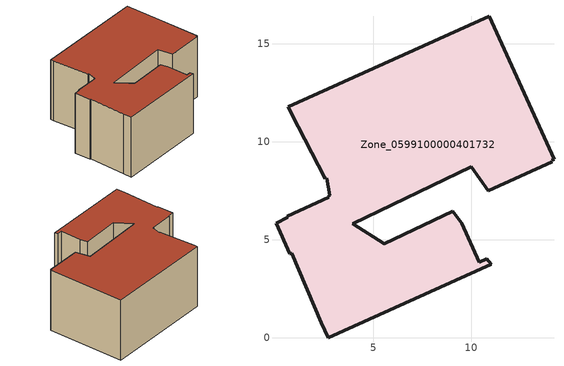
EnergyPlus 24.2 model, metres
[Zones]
Zone_0599100000401732
 floor ground (C_G): 0.04,5.86 0.62,6.16 0.61,6.22 2.73,7.17 2.7,7.24 2.77,7.28 2.63,8.16 2.56,8.12 0.81,11.46 0.65,11.8 10.92,16.43 14.22,9.11 14.09,9.06 14.13,8.98 10.86,7.51 10,8.73 3.94,5.82 5.56,4.81 9.06,6.47 9.51,5.85 10.4,3.87 10.8,4.05 11.01,3.76 2.69,0 2.34,0.78 0.85,4.33 0.75,4.29 z0
 wall outside (C_F): 0.65,11.8 0.81,11.46 2.56,8.12 2.63,8.16 2.77,7.28 2.7,7.24 2.73,7.17 0.61,6.22 0.62,6.16 0.04,5.86 0.75,4.29 0.85,4.33 2.34,0.78 2.69,0 11.01,3.76 10.8,4.05 10.4,3.87 9.51,5.85 9.06,6.47 5.56,4.81 3.94,5.82 10,8.73 10.86,7.51 14.13,8.98 14.09,9.06 14.22,9.11 10.92,16.43 0.65,11.8 z0:6.45
 roof outside (C_R): 3.94,5.82 10,8.73 10.86,7.51 14.13,8.98 14.09,9.06 14.22,9.11 10.92,16.43 0.65,11.8 0.81,11.46 2.56,8.12 2.63,8.16 2.77,7.28 2.7,7.24 2.73,7.17 0.61,6.22 0.62,6.16 0.04,5.86 0.75,4.29 0.85,4.33 2.34,0.78 2.69,0 11.01,3.76 10.8,4.05 10.4,3.87 9.51,5.85 9.06,6.47 5.56,4.81 z6.45
[BUILDING]
Pand.0599100000401732: North Axis=0; Terrain=City; Loads Convergence Tolerance Value=0.04; Temperature Convergence Tolerance Value=0.4; Solar Distribution=FullExterior; Maximum Number of Warmup Days=25; Minimum Number of Warmup Days=1
[Site:Location]
Rotterdam.The.Hague.AP_ZH_NLD Design_Conditions: Latitude=51.96; Longitude=4.45; Time Zone=1; Elevation=-4.5
[SITE:GROUNDTEMPERATURE:BUILDINGSURFACE]
18, 18, 18, 18, 18, 18, 18, 18, 18, 18, 18, 18
[MATERIAL] Thermal Absorptance=0.9; Solar Absorptance=0.7; Visible Absorptance=0.7
Name | Roughness | Thickness | Conductivity | Density | Specific Heat
G.D.1992-2005 | MediumSmooth | 0.15 | 0.06 | 540 | 1210
F.D.1992-2005 | Rough | 0.3 | 0.12 | 1920 | 840
R.D.1992-2005 | MediumRough | 0.2 | 0.08 | 1500 | 1000
[CONSTRUCTION]
C_G: G.D.1992-2005
C_F: F.D.1992-2005
C_R: R.D.1992-2005
[ZONE]
Zone_0599100000401732: Type=1; Multiplier=1; Ceiling Height=Autocalculate; Volume=Autocalculate; Floor Area=autocalculate; Part of Total Floor Area=Yes
[ZONEINFILTRATION:DESIGNFLOWRATE]
Infil_Zone_0599100000401732: Zone or ZoneList or Space or SpaceList=Zone_0599100000401732; Schedule=AlwaysOn; Design Flow Rate Calculation Method=Flow/Area; Flow Rate per Floor Area=0.0021; Constant Term Coefficient=1; Temperature Term Coefficient=0; Velocity Term Coefficient=0; Velocity Squared Term Coefficient=0
[HVACTEMPLATE:ZONE:IDEALLOADSAIRSYSTEM]
Zone_0599100000401732: Maximum Heating Supply Air Temperature=50; Minimum Cooling Supply Air Temperature=13; Maximum Heating Supply Air Humidity Ratio=0.0156; Minimum Cooling Supply Air Humidity Ratio=0.0077; Heating Limit=NoLimit; Cooling Limit=NoLimit; Dehumidification Control Type=ConstantSensibleHeatRatio; Cooling Sensible Heat Ratio=0.7; Dehumidification Setpoint=60; Humidification Control Type=None; Humidification Setpoint=30; Outdoor Air Method=None; Outdoor Air Flow Rate per Person=0.00944; Outdoor Air Flow Rate per Zone Floor Area=0; Outdoor Air Flow Rate per Zone=0; Demand Controlled Ventilation Type=None; Outdoor Air Economizer Type=NoEconomizer; Heat Recovery Type=None; Sensible Heat Recovery Effectiveness=0.7; Latent Heat Recovery Effectiveness=0.65
[ZONECONTROL:THERMOSTAT]
ThermostatControl_Zone_0599100000401732: Zone or ZoneList=Zone_0599100000401732; Control Type Schedule=DualSetpointControlType; Control 1=Thermostat_Zone_0599100000401732; Temperature Difference Between Cutout And Setpoint=0
[THERMOSTATSETPOINT:DUALSETPOINT]
Thermostat_Zone_0599100000401732: Heating Setpoint Temperature Schedule=HeatingSetpoint_Zone_0599100000401732; Cooling Setpoint Temperature Schedule=CoolingSetpoint_Zone_0599100000401732
[SCHEDULE:COMPACT]
HeatingSetpoint_Zone_0599100000401732: Through: 12/31, For: AllDays, Until: 24:00, 21
CoolingSetpoint_Zone_0599100000401732: Through: 12/31, For: AllDays, Until: 24:00, 24
DualSetpointControlType: Through: 12/31, For: AllDays, Until: 24:00, 4
AlwaysOn: Through: 12/31, For: AllDays, Until: 24:00, 1
